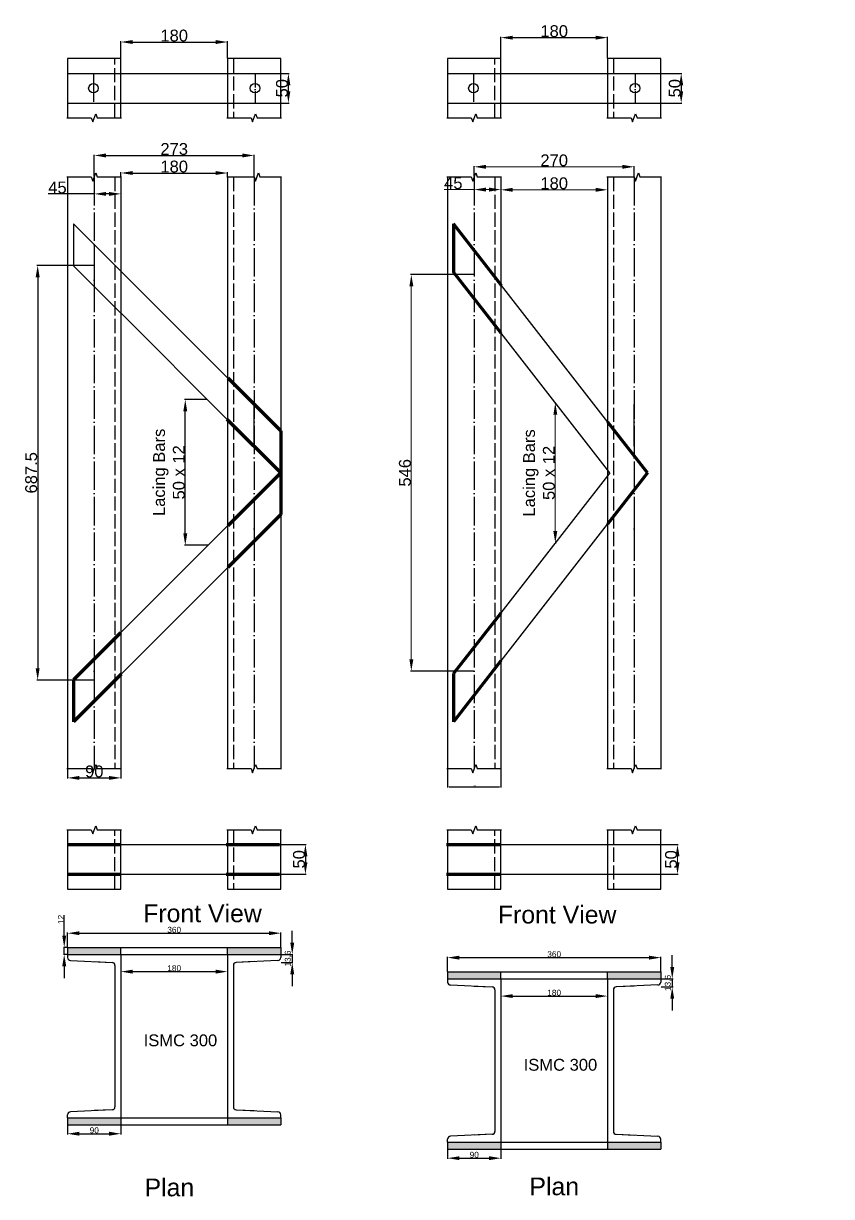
# Model space of a CAD drawing. Header units: millimetres. Extents: x 871 to 3601, y 145 to 2554.
# Drawn here: x 871 to 2236, y 145 to 2128 of the extents above; entities that cross this region are included whole.
import ezdxf

# ---------------------------------------------------------------- set-up
doc = ezdxf.new("R2010")
doc.units = ezdxf.units.MM
doc.linetypes.add('ACAD_ISO02W100', pattern=[15, 12, -3])
doc.linetypes.add('ACAD_ISO04W100', pattern=[30, 24, -3, 0, -3])
doc.styles.get("Standard").update_dxf_attribs({"font": 'arial.ttf'})
doc.dimstyles.new('ISO-25', dxfattribs={"dimtxt": 2.5, "dimasz": 2.5, "dimexe": 1.25, "dimexo": 0.625, "dimtad": 1, "dimtxsty": 'Standard', "dimcen": 2.5, "dimadec": 0, "dimazin": 0, "dimtfac": 1, "dimtmove": 0, "dimatfit": 3, "dimfxl": 1, "dimarcsym": 0})

# ---------------------------------------------------------------- blocks, each defined once
blk = doc.blocks.new('*D44')
at = {"color": 0, "lineweight": -2, "transparency": 16777216}
for p, q in [((1035.9, 2068.8), (1035.9, 2097.5)), ((1055.9, 2096.3), (1195.9, 2096.3)), ((1215.9, 2068.8), (1215.9, 2097.5))]:
    blk.add_line(p, q, dxfattribs=at)
at = {"color": 0, "transparency": 16777216}
for points in [[(1055.9, 2099.6), (1055.9, 2092.9), (1035.9, 2096.3)], [(1195.9, 2099.6), (1195.9, 2092.9), (1215.9, 2096.3)]]:
    blk.add_solid(points, dxfattribs=at)
at = {"layer": 'Defpoints', "color": 0, "transparency": 16777216}
for p in [(1215.9, 2096.3), (1035.9, 2068.2), (1215.9, 2068.2)]:
    blk.add_point(p, dxfattribs=at)
at = {"color": 0, "transparency": 16777216, "insert": (1125.9, 2107.1), "char_height": 20, "attachment_point": 5}
blk.add_mtext('180', dxfattribs=at)
blk = doc.blocks.new('*D45')
at = {"color": 0, "lineweight": -2, "transparency": 16777216}
for p, q in [((1306.5, 2043.2), (1320, 2043.2)), ((1318.8, 2013.2), (1318.8, 2023.2)), ((1306.5, 1993.2), (1320, 1993.2))]:
    blk.add_line(p, q, dxfattribs=at)
at = {"color": 0, "transparency": 16777216}
for points in [[(1315.5, 2023.2), (1322.1, 2023.2), (1318.8, 2043.2)], [(1315.5, 2013.2), (1322.1, 2013.2), (1318.8, 1993.2)]]:
    blk.add_solid(points, dxfattribs=at)
at = {"layer": 'Defpoints', "color": 0, "transparency": 16777216}
for p in [(1305.9, 2043.2), (1318.8, 2043.2), (1305.9, 1993.2)]:
    blk.add_point(p, dxfattribs=at)
at = {"color": 0, "transparency": 16777216, "insert": (1308, 2018.2), "char_height": 20, "attachment_point": 5, "rotation": 90}
blk.add_mtext('50', dxfattribs=at)
blk = doc.blocks.new('*D46')
at = {"color": 0, "lineweight": -2, "transparency": 16777216}
for p, q in [((990.9, 1868.8), (990.9, 1905.8)), ((1010.9, 1904.6), (1240.9, 1904.6)), ((1260.9, 1868.8), (1260.9, 1905.8))]:
    blk.add_line(p, q, dxfattribs=at)
at = {"color": 0, "transparency": 16777216}
for points in [[(1010.9, 1907.9), (1010.9, 1901.2), (990.9, 1904.6)], [(1240.9, 1907.9), (1240.9, 1901.2), (1260.9, 1904.6)]]:
    blk.add_solid(points, dxfattribs=at)
at = {"layer": 'Defpoints', "color": 0, "transparency": 16777216}
for p in [(1260.9, 1904.6), (990.9, 1868.2), (1260.9, 1868.2)]:
    blk.add_point(p, dxfattribs=at)
at = {"color": 0, "transparency": 16777216, "insert": (1125.9, 1915.4), "char_height": 20, "attachment_point": 5}
blk.add_mtext('273', dxfattribs=at)
blk = doc.blocks.new('*D47')
at = {"color": 0, "lineweight": -2, "transparency": 16777216}
for p, q in [((1035.9, 1868.8), (1035.9, 1876.2)), ((1055.9, 1874.9), (1195.9, 1874.9)), ((1215.9, 1868.8), (1215.9, 1876.2))]:
    blk.add_line(p, q, dxfattribs=at)
at = {"color": 0, "transparency": 16777216}
for points in [[(1055.9, 1878.2), (1055.9, 1871.6), (1035.9, 1874.9)], [(1195.9, 1878.2), (1195.9, 1871.6), (1215.9, 1874.9)]]:
    blk.add_solid(points, dxfattribs=at)
at = {"layer": 'Defpoints', "color": 0, "transparency": 16777216}
for p in [(1035.9, 1868.2), (1215.9, 1874.9), (1215.9, 1868.2)]:
    blk.add_point(p, dxfattribs=at)
at = {"color": 0, "transparency": 16777216, "insert": (1125.9, 1885.7), "char_height": 20, "attachment_point": 5}
blk.add_mtext('180', dxfattribs=at)
blk = doc.blocks.new('*D48')
at = {"color": 0, "lineweight": -2, "transparency": 16777216}
for p, q in [((990.9, 1867.6), (990.9, 1838.4)), ((1035.9, 1867.6), (1035.9, 1838.4)), ((990.9, 1839.6), (913.2, 1839.6)), ((1015.9, 1839.6), (1010.9, 1839.6))]:
    blk.add_line(p, q, dxfattribs=at)
at = {"color": 0, "transparency": 16777216}
for points in [[(1010.9, 1842.9), (1010.9, 1836.3), (990.9, 1839.6)], [(1015.9, 1842.9), (1015.9, 1836.3), (1035.9, 1839.6)]]:
    blk.add_solid(points, dxfattribs=at)
at = {"layer": 'Defpoints', "color": 0, "transparency": 16777216}
for p in [(990.9, 1868.2), (1035.9, 1868.2), (990.9, 1839.6)]:
    blk.add_point(p, dxfattribs=at)
at = {"color": 0, "transparency": 16777216, "insert": (928.7, 1850.4), "char_height": 20, "attachment_point": 5}
blk.add_mtext('45', dxfattribs=at)
blk = doc.blocks.new('*D49')
at = {"color": 0, "lineweight": -2, "transparency": 16777216}
for p, q in [((990.3, 1718.6), (894, 1718.6)), ((895.3, 1698.6), (895.3, 1037.8)), ((990.3, 1017.8), (894, 1017.8))]:
    blk.add_line(p, q, dxfattribs=at)
at = {"color": 0, "transparency": 16777216}
for points in [[(891.9, 1698.6), (898.6, 1698.6), (895.3, 1718.6)], [(891.9, 1037.8), (898.6, 1037.8), (895.3, 1017.8)]]:
    blk.add_solid(points, dxfattribs=at)
at = {"layer": 'Defpoints', "color": 0, "transparency": 16777216}
for p in [(990.9, 1718.6), (895.3, 1017.8), (990.9, 1017.8)]:
    blk.add_point(p, dxfattribs=at)
at = {"color": 0, "transparency": 16777216, "insert": (884.4, 1368.2), "char_height": 20, "attachment_point": 5, "rotation": 90}
blk.add_mtext('687.5', dxfattribs=at)
blk = doc.blocks.new('*D50')
at = {"color": 0, "lineweight": -2, "transparency": 16777216}
for p, q in [((945.9, 867.6), (945.9, 851.3)), ((1035.9, 867.6), (1035.9, 851.3)), ((965.9, 852.5), (1015.9, 852.5))]:
    blk.add_line(p, q, dxfattribs=at)
at = {"color": 0, "transparency": 16777216}
for points in [[(965.9, 855.8), (965.9, 849.2), (945.9, 852.5)], [(1015.9, 855.8), (1015.9, 849.2), (1035.9, 852.5)]]:
    blk.add_solid(points, dxfattribs=at)
at = {"layer": 'Defpoints', "color": 0, "transparency": 16777216}
for p in [(945.9, 868.2), (1035.9, 868.2), (1035.9, 852.5)]:
    blk.add_point(p, dxfattribs=at)
at = {"color": 0, "transparency": 16777216, "insert": (990.9, 863.3), "char_height": 20, "attachment_point": 5}
blk.add_mtext('90', dxfattribs=at)
blk = doc.blocks.new('*D51')
at = {"color": 0, "lineweight": -2, "transparency": 16777216}
for p, q in [((1306.5, 739.7), (1348.8, 739.7)), ((1347.5, 719.7), (1347.5, 709.7)), ((1306.5, 689.7), (1348.8, 689.7))]:
    blk.add_line(p, q, dxfattribs=at)
at = {"color": 0, "transparency": 16777216}
for points in [[(1344.2, 719.7), (1350.9, 719.7), (1347.5, 739.7)], [(1344.2, 709.7), (1350.9, 709.7), (1347.5, 689.7)]]:
    blk.add_solid(points, dxfattribs=at)
at = {"layer": 'Defpoints', "color": 0, "transparency": 16777216}
for p in [(1305.9, 739.7), (1305.9, 689.7), (1347.5, 689.7)]:
    blk.add_point(p, dxfattribs=at)
at = {"color": 0, "transparency": 16777216, "insert": (1336.7, 714.9), "char_height": 20, "attachment_point": 5, "rotation": 90}
blk.add_mtext('50', dxfattribs=at)
blk = doc.blocks.new('*D52')
at = {"color": 0, "lineweight": -2, "transparency": 16777216}
for p, q in [((1181.4, 1492.1), (1143.4, 1492.1)), ((1144.6, 1265.7), (1144.6, 1472.1)), ((1182.7, 1245.7), (1143.4, 1245.7))]:
    blk.add_line(p, q, dxfattribs=at)
at = {"color": 0, "transparency": 16777216}
for points in [[(1141.3, 1472.1), (1147.9, 1472.1), (1144.6, 1492.1)], [(1141.3, 1265.7), (1147.9, 1265.7), (1144.6, 1245.7)]]:
    blk.add_solid(points, dxfattribs=at)
at = {"layer": 'Defpoints', "color": 0, "transparency": 16777216}
for p in [(1144.6, 1492.1), (1182, 1492.1), (1183.4, 1245.7)]:
    blk.add_point(p, dxfattribs=at)
at = {"color": 0, "transparency": 16777216, "insert": (1117.1, 1368.9), "char_height": 20, "attachment_point": 5, "rotation": 90}
blk.add_mtext('Lacing Bars\\P50 x 12', dxfattribs=at)
blk = doc.blocks.new('*D53')
at = {"color": 0, "lineweight": -2, "transparency": 16777216}
for p, q in [((1677.7, 2068.8), (1677.7, 2105)), ((1697.7, 2103.7), (1837.7, 2103.7)), ((1857.7, 2068.8), (1857.7, 2105))]:
    blk.add_line(p, q, dxfattribs=at)
at = {"color": 0, "transparency": 16777216}
for points in [[(1697.7, 2107), (1697.7, 2100.4), (1677.7, 2103.7)], [(1837.7, 2107), (1837.7, 2100.4), (1857.7, 2103.7)]]:
    blk.add_solid(points, dxfattribs=at)
at = {"layer": 'Defpoints', "color": 0, "transparency": 16777216}
for p in [(1857.7, 2103.7), (1677.7, 2068.2), (1857.7, 2068.2)]:
    blk.add_point(p, dxfattribs=at)
at = {"color": 0, "transparency": 16777216, "insert": (1767.7, 2114.6), "char_height": 20, "attachment_point": 5}
blk.add_mtext('180', dxfattribs=at)
blk = doc.blocks.new('*D54')
at = {"color": 0, "lineweight": -2, "transparency": 16777216}
for p, q in [((1632.7, 1868.8), (1632.7, 1886.6)), ((1902.7, 1868.8), (1902.7, 1886.6))]:
    blk.add_line(p, q, dxfattribs=at)
at = {"color": 0, "lineweight": 5, "transparency": 16777216}
blk.add_line((1652.7, 1885.4), (1882.7, 1885.4), dxfattribs=at)
at = {"color": 0, "transparency": 16777216}
for points in [[(1652.7, 1888.7), (1652.7, 1882), (1632.7, 1885.4)], [(1882.7, 1888.7), (1882.7, 1882), (1902.7, 1885.4)]]:
    blk.add_solid(points, dxfattribs=at)
at = {"layer": 'Defpoints', "color": 0, "transparency": 16777216}
for p in [(1902.7, 1885.4), (1632.7, 1868.2), (1902.7, 1868.2)]:
    blk.add_point(p, dxfattribs=at)
at = {"color": 0, "transparency": 16777216, "insert": (1767.7, 1896.2), "char_height": 20, "attachment_point": 5}
blk.add_mtext('270', dxfattribs=at)
blk = doc.blocks.new('*D55')
at = {"color": 0, "lineweight": -2, "transparency": 16777216}
for p, q in [((1632.7, 1867.6), (1632.7, 1845.6)), ((1677.7, 1867.6), (1677.7, 1845.6))]:
    blk.add_line(p, q, dxfattribs=at)
at = {"color": 0, "lineweight": 5, "transparency": 16777216}
for p, q in [((1632.7, 1846.9), (1581.9, 1846.9)), ((1657.7, 1846.9), (1652.7, 1846.9))]:
    blk.add_line(p, q, dxfattribs=at)
at = {"color": 0, "transparency": 16777216}
for points in [[(1652.7, 1850.2), (1652.7, 1843.5), (1632.7, 1846.9)], [(1657.7, 1850.2), (1657.7, 1843.5), (1677.7, 1846.9)]]:
    blk.add_solid(points, dxfattribs=at)
at = {"layer": 'Defpoints', "color": 0, "transparency": 16777216}
for p in [(1632.7, 1868.2), (1677.7, 1868.2), (1677.7, 1846.9)]:
    blk.add_point(p, dxfattribs=at)
at = {"color": 0, "transparency": 16777216, "insert": (1597.3, 1857.7), "char_height": 20, "attachment_point": 5}
blk.add_mtext('45', dxfattribs=at)
blk = doc.blocks.new('*D56')
at = {"color": 0, "lineweight": -2, "transparency": 16777216}
for p, q in [((1632.1, 1703.2), (1525.2, 1703.2)), ((1632.1, 1033.1), (1525.2, 1033.1))]:
    blk.add_line(p, q, dxfattribs=at)
at = {"color": 0, "lineweight": 5, "transparency": 16777216}
blk.add_line((1526.4, 1683.2), (1526.4, 1053.1), dxfattribs=at)
at = {"color": 0, "transparency": 16777216}
for points in [[(1523.1, 1683.2), (1529.8, 1683.2), (1526.4, 1703.2)], [(1523.1, 1053.1), (1529.8, 1053.1), (1526.4, 1033.1)]]:
    blk.add_solid(points, dxfattribs=at)
at = {"layer": 'Defpoints', "color": 0, "transparency": 16777216}
for p in [(1632.7, 1703.2), (1526.4, 1033.1), (1632.7, 1033.1)]:
    blk.add_point(p, dxfattribs=at)
at = {"color": 0, "transparency": 16777216, "insert": (1515.6, 1368.2), "char_height": 20, "attachment_point": 5, "rotation": 90}
blk.add_mtext('546', dxfattribs=at)
blk = doc.blocks.new('*D57')
at = {"color": 0, "lineweight": -2, "transparency": 16777216}
for p, q in [((1769.3, 1486.3), (1768.4, 1486.3)), ((1770.2, 1249.7), (1770.9, 1249.7))]:
    blk.add_line(p, q, dxfattribs=at)
at = {"color": 0, "lineweight": 5, "transparency": 16777216}
blk.add_line((1769.6, 1269.7), (1769.6, 1466.3), dxfattribs=at)
at = {"color": 0, "transparency": 16777216}
for points in [[(1766.3, 1466.3), (1772.9, 1466.3), (1769.6, 1486.3)], [(1766.3, 1269.7), (1772.9, 1269.7), (1769.6, 1249.7)]]:
    blk.add_solid(points, dxfattribs=at)
at = {"layer": 'Defpoints', "color": 0, "transparency": 16777216}
for p in [(1769.6, 1486.3), (1769.9, 1486.3), (1769.6, 1249.7)]:
    blk.add_point(p, dxfattribs=at)
at = {"color": 0, "transparency": 16777216, "insert": (1742.1, 1368), "char_height": 20, "attachment_point": 5, "rotation": 90}
blk.add_mtext('Lacing Bars \\P50 x 12', dxfattribs=at)
blk = doc.blocks.new('*D58')
at = {"color": 0, "lineweight": -2, "transparency": 16777216}
for p, q in [((1677.7, 1867.6), (1677.7, 1845.3)), ((1857.7, 1867.6), (1857.7, 1845.3))]:
    blk.add_line(p, q, dxfattribs=at)
at = {"color": 0, "lineweight": 5, "transparency": 16777216}
blk.add_line((1697.7, 1846.5), (1837.7, 1846.5), dxfattribs=at)
at = {"color": 0, "transparency": 16777216}
for points in [[(1697.7, 1849.9), (1697.7, 1843.2), (1677.7, 1846.5)], [(1837.7, 1849.9), (1837.7, 1843.2), (1857.7, 1846.5)]]:
    blk.add_solid(points, dxfattribs=at)
at = {"layer": 'Defpoints', "color": 0, "transparency": 16777216}
for p in [(1677.7, 1868.2), (1857.7, 1868.2), (1857.7, 1846.5)]:
    blk.add_point(p, dxfattribs=at)
at = {"color": 0, "transparency": 16777216, "insert": (1767.7, 1857.4), "char_height": 20, "attachment_point": 5}
blk.add_mtext('180', dxfattribs=at)
blk = doc.blocks.new('*D59')
at = {"color": 0, "lineweight": -2, "transparency": 16777216}
for p, q in [((1948.3, 2043.2), (1983.5, 2043.2)), ((1982.2, 2023.2), (1982.2, 2013.2)), ((1948.3, 1993.2), (1983.5, 1993.2))]:
    blk.add_line(p, q, dxfattribs=at)
at = {"color": 0, "transparency": 16777216}
for points in [[(1978.9, 2023.2), (1985.6, 2023.2), (1982.2, 2043.2)], [(1978.9, 2013.2), (1985.6, 2013.2), (1982.2, 1993.2)]]:
    blk.add_solid(points, dxfattribs=at)
at = {"layer": 'Defpoints', "color": 0, "transparency": 16777216}
for p in [(1947.7, 2043.2), (1947.7, 1993.2), (1982.2, 1993.2)]:
    blk.add_point(p, dxfattribs=at)
at = {"color": 0, "transparency": 16777216, "insert": (1971.4, 2018.2), "char_height": 20, "attachment_point": 5, "rotation": 90}
blk.add_mtext('50', dxfattribs=at)
blk = doc.blocks.new('*D60')
at = {"color": 0, "lineweight": -2, "transparency": 16777216}
for p, q in [((1948.3, 739.7), (1977.3, 739.7)), ((1948.3, 689.7), (1977.3, 689.7))]:
    blk.add_line(p, q, dxfattribs=at)
at = {"color": 0, "lineweight": 5, "transparency": 16777216}
blk.add_line((1976, 719.7), (1976, 709.7), dxfattribs=at)
at = {"color": 0, "transparency": 16777216}
for points in [[(1972.7, 719.7), (1979.4, 719.7), (1976, 739.7)], [(1972.7, 709.7), (1979.4, 709.7), (1976, 689.7)]]:
    blk.add_solid(points, dxfattribs=at)
at = {"layer": 'Defpoints', "color": 0, "transparency": 16777216}
for p in [(1947.7, 739.7), (1947.7, 689.7), (1976, 689.7)]:
    blk.add_point(p, dxfattribs=at)
at = {"color": 0, "transparency": 16777216, "insert": (1965.2, 714.7), "char_height": 20, "attachment_point": 5, "rotation": 90}
blk.add_mtext('50', dxfattribs=at)
blk = doc.blocks.new('*D61')
at = {"color": 0, "lineweight": -2, "transparency": 16777216}
for p, q in [((1587.7, 867.6), (1587.7, 836.3)), ((1677.7, 867.6), (1677.7, 836.3)), ((1590.2, 837.5), (1675.2, 837.5))]:
    blk.add_line(p, q, dxfattribs=at)
at = {"color": 0, "transparency": 16777216}
for points in [[(1590.2, 838), (1590.2, 837.1), (1587.7, 837.5)], [(1675.2, 838), (1675.2, 837.1), (1677.7, 837.5)]]:
    blk.add_solid(points, dxfattribs=at)
at = {"layer": 'Defpoints', "color": 0, "transparency": 16777216}
for p in [(1587.7, 868.2), (1677.7, 868.2), (1677.7, 837.5)]:
    blk.add_point(p, dxfattribs=at)
at = {"color": 0, "transparency": 16777216, "insert": (1632.7, 839.4), "char_height": 2.5, "attachment_point": 5}
blk.add_mtext('90', dxfattribs=at)
blk = doc.blocks.new('*D68')
at = {"color": 0, "lineweight": -2, "transparency": 16777216}
for p, q in [((945.9, 566.6), (945.9, 591.3)), ((965.9, 590), (1285.9, 590)), ((1305.9, 566.6), (1305.9, 591.3))]:
    blk.add_line(p, q, dxfattribs=at)
at = {"color": 0, "transparency": 16777216}
for points in [[(965.9, 593.3), (965.9, 586.7), (945.9, 590)], [(1285.9, 593.3), (1285.9, 586.7), (1305.9, 590)]]:
    blk.add_solid(points, dxfattribs=at)
at = {"layer": 'Defpoints', "color": 0, "transparency": 16777216}
for p in [(1305.9, 590), (945.9, 566), (1305.9, 566)]:
    blk.add_point(p, dxfattribs=at)
at = {"color": 0, "transparency": 16777216, "insert": (1125.9, 595.7), "char_height": 10, "attachment_point": 5}
blk.add_mtext('360', dxfattribs=at)
blk = doc.blocks.new('*D69')
at = {"color": 0, "lineweight": -2, "transparency": 16777216}
for p, q in [((940.1, 586), (940.1, 620.5)), ((945.3, 566), (938.9, 566)), ((940.1, 554), (940.1, 566)), ((945.3, 554), (938.9, 554)), ((940.1, 534), (940.1, 514))]:
    blk.add_line(p, q, dxfattribs=at)
at = {"color": 0, "transparency": 16777216}
for points in [[(936.8, 586), (943.5, 586), (940.1, 566)], [(936.8, 534), (943.5, 534), (940.1, 554)]]:
    blk.add_solid(points, dxfattribs=at)
at = {"layer": 'Defpoints', "color": 0, "transparency": 16777216}
for p in [(940.1, 566), (945.9, 566), (945.9, 554)]:
    blk.add_point(p, dxfattribs=at)
at = {"color": 0, "transparency": 16777216, "insert": (934.5, 613.3), "char_height": 10, "attachment_point": 5, "rotation": 90}
blk.add_mtext('12', dxfattribs=at)
blk = doc.blocks.new('*D41')
at = {"color": 0, "lineweight": -2, "transparency": 16777216}
for p, q in [((1325.3, 574), (1325.3, 594)), ((1306.5, 554), (1326.5, 554)), ((1306.5, 540.4), (1326.5, 540.4)), ((1325.3, 554), (1325.3, 540.4)), ((1325.3, 520.4), (1325.3, 500.4))]:
    blk.add_line(p, q, dxfattribs=at)
at = {"color": 0, "transparency": 16777216}
for points in [[(1321.9, 574), (1328.6, 574), (1325.3, 554)], [(1321.9, 520.4), (1328.6, 520.4), (1325.3, 540.4)]]:
    blk.add_solid(points, dxfattribs=at)
at = {"layer": 'Defpoints', "color": 0, "transparency": 16777216}
for p in [(1305.9, 554), (1305.9, 540.4), (1325.3, 540.4)]:
    blk.add_point(p, dxfattribs=at)
at = {"color": 0, "transparency": 16777216, "insert": (1318.6, 547.2), "char_height": 10, "attachment_point": 5, "rotation": 90}
blk.add_mtext('13,6', dxfattribs=at)
blk = doc.blocks.new('*D70')
at = {"color": 0, "lineweight": -2, "transparency": 16777216}
for p, q in [((945.9, 277.4), (945.9, 249.8)), ((1035.9, 277.4), (1035.9, 249.8)), ((965.9, 251), (1015.9, 251))]:
    blk.add_line(p, q, dxfattribs=at)
at = {"color": 0, "transparency": 16777216}
for points in [[(965.9, 254.4), (965.9, 247.7), (945.9, 251)], [(1015.9, 254.4), (1015.9, 247.7), (1035.9, 251)]]:
    blk.add_solid(points, dxfattribs=at)
at = {"layer": 'Defpoints', "color": 0, "transparency": 16777216}
for p in [(945.9, 278), (1035.9, 278), (1035.9, 251)]:
    blk.add_point(p, dxfattribs=at)
at = {"color": 0, "transparency": 16777216, "insert": (990.9, 256.8), "char_height": 10, "attachment_point": 5}
blk.add_mtext('90', dxfattribs=at)
blk = doc.blocks.new('*D71')
at = {"color": 0, "lineweight": -2, "transparency": 16777216}
for p, q in [((1035.9, 553.4), (1035.9, 523.8)), ((1215.9, 553.4), (1215.9, 523.8)), ((1055.9, 525), (1195.9, 525))]:
    blk.add_line(p, q, dxfattribs=at)
at = {"color": 0, "transparency": 16777216}
for points in [[(1055.9, 528.4), (1055.9, 521.7), (1035.9, 525)], [(1195.9, 528.4), (1195.9, 521.7), (1215.9, 525)]]:
    blk.add_solid(points, dxfattribs=at)
at = {"layer": 'Defpoints', "color": 0, "transparency": 16777216}
for p in [(1035.9, 554), (1215.9, 554), (1215.9, 525)]:
    blk.add_point(p, dxfattribs=at)
at = {"color": 0, "transparency": 16777216, "insert": (1125.9, 530.8), "char_height": 10, "attachment_point": 5}
blk.add_mtext('180', dxfattribs=at)
blk = doc.blocks.new('*D72')
at = {"color": 0, "lineweight": -2, "transparency": 16777216}
for p, q in [((1587.7, 525.3), (1587.7, 549.9)), ((1607.7, 548.7), (1927.7, 548.7)), ((1947.7, 525.3), (1947.7, 549.9))]:
    blk.add_line(p, q, dxfattribs=at)
at = {"color": 0, "transparency": 16777216}
for points in [[(1607.7, 552), (1607.7, 545.3), (1587.7, 548.7)], [(1927.7, 552), (1927.7, 545.3), (1947.7, 548.7)]]:
    blk.add_solid(points, dxfattribs=at)
at = {"layer": 'Defpoints', "color": 0, "transparency": 16777216}
for p in [(1947.7, 548.7), (1587.7, 524.7), (1947.7, 524.7)]:
    blk.add_point(p, dxfattribs=at)
at = {"color": 0, "transparency": 16777216, "insert": (1767.7, 554.4), "char_height": 10, "attachment_point": 5}
blk.add_mtext('360', dxfattribs=at)
blk = doc.blocks.new('*D42')
at = {"color": 0, "lineweight": -2, "transparency": 16777216}
for p, q in [((1967.1, 532.7), (1967.1, 552.7)), ((1948.3, 512.7), (1968.4, 512.7)), ((1948.3, 499.1), (1968.4, 499.1)), ((1967.1, 512.7), (1967.1, 499.1)), ((1967.1, 479.1), (1967.1, 459.1))]:
    blk.add_line(p, q, dxfattribs=at)
at = {"color": 0, "transparency": 16777216}
for points in [[(1963.8, 532.7), (1970.4, 532.7), (1967.1, 512.7)], [(1963.8, 479.1), (1970.4, 479.1), (1967.1, 499.1)]]:
    blk.add_solid(points, dxfattribs=at)
at = {"layer": 'Defpoints', "color": 0, "transparency": 16777216}
for p in [(1947.7, 512.7), (1947.7, 499.1), (1967.1, 499.1)]:
    blk.add_point(p, dxfattribs=at)
at = {"color": 0, "transparency": 16777216, "insert": (1960.5, 505.9), "char_height": 10, "attachment_point": 5, "rotation": 90}
blk.add_mtext('13,6', dxfattribs=at)
blk = doc.blocks.new('*D73')
at = {"color": 0, "lineweight": -2, "transparency": 16777216}
for p, q in [((1587.7, 236.1), (1587.7, 208.5)), ((1677.7, 236.1), (1677.7, 208.5)), ((1607.7, 209.7), (1657.7, 209.7))]:
    blk.add_line(p, q, dxfattribs=at)
at = {"color": 0, "transparency": 16777216}
for points in [[(1607.7, 213), (1607.7, 206.4), (1587.7, 209.7)], [(1657.7, 213), (1657.7, 206.4), (1677.7, 209.7)]]:
    blk.add_solid(points, dxfattribs=at)
at = {"layer": 'Defpoints', "color": 0, "transparency": 16777216}
for p in [(1587.7, 236.7), (1677.7, 236.7), (1677.7, 209.7)]:
    blk.add_point(p, dxfattribs=at)
at = {"color": 0, "transparency": 16777216, "insert": (1632.7, 215.4), "char_height": 10, "attachment_point": 5}
blk.add_mtext('90', dxfattribs=at)
blk = doc.blocks.new('*D74')
at = {"color": 0, "lineweight": -2, "transparency": 16777216}
for p, q in [((1677.7, 512.1), (1677.7, 482.4)), ((1857.7, 512.1), (1857.7, 482.4)), ((1697.7, 483.7), (1837.7, 483.7))]:
    blk.add_line(p, q, dxfattribs=at)
at = {"color": 0, "transparency": 16777216}
for points in [[(1697.7, 487), (1697.7, 480.4), (1677.7, 483.7)], [(1837.7, 487), (1837.7, 480.4), (1857.7, 483.7)]]:
    blk.add_solid(points, dxfattribs=at)
at = {"layer": 'Defpoints', "color": 0, "transparency": 16777216}
for p in [(1677.7, 512.7), (1857.7, 512.7), (1857.7, 483.7)]:
    blk.add_point(p, dxfattribs=at)
at = {"color": 0, "transparency": 16777216, "insert": (1767.7, 489.4), "char_height": 10, "attachment_point": 5}
blk.add_mtext('180', dxfattribs=at)

msp = doc.modelspace()

# ---------------------------------------------------------------- hatches: boundary and pattern name
h = msp.add_hatch(color=256)
h.dxf.hatch_style = 1
h.paths.add_polyline_path([(2597.145, 236.678), (2552.145, 236.678), (2507.145, 236.678), (2507.145, 224.678), (2597.145, 224.678)])
h.paths.add_polyline_path([(2867.145, 236.678), (2777.145, 236.678), (2777.145, 224.678), (2867.145, 224.678)])
h.paths.add_polyline_path([(2867.145, 524.678), (2823.145, 524.678), (2777.145, 524.678), (2777.145, 512.678), (2867.145, 512.678)])
h.paths.add_polyline_path([(2597.145, 524.678), (2507.145, 524.678), (2507.145, 512.678), (2597.145, 512.678)])
h.paths.add_polyline_path([(1947.714, 524.678), (1857.714, 524.678), (1857.714, 512.678), (1947.714, 512.678)])
h.paths.add_polyline_path([(1677.714, 524.678), (1587.714, 524.678), (1587.714, 512.678), (1677.714, 512.678)])
h.paths.add_polyline_path([(1947.714, 236.678), (1857.714, 236.678), (1857.714, 224.678), (1947.714, 224.678)])
h.paths.add_polyline_path([(1677.714, 236.678), (1632.714, 236.678), (1587.714, 236.678), (1587.714, 224.678), (1677.714, 224.678)])
h.paths.add_polyline_path([(1305.883, 278.007), (1215.883, 278.007), (1215.883, 266.007), (1305.883, 266.007)])
h.paths.add_polyline_path([(1035.883, 278.007), (990.883, 278.007), (945.883, 278.007), (945.883, 266.007), (1035.883, 266.007)])
h.paths.add_polyline_path([(1305.883, 566.007), (1215.883, 566.007), (1215.883, 554.007), (1305.883, 554.007)])
h.paths.add_polyline_path([(1035.883, 566.007), (945.883, 566.007), (945.883, 554.007), (1035.883, 554.007)])

# ---------------------------------------------------------------- linework, layer by layer
for p, q in [((945.883, 2068.195), (945.883, 1968.195)), ((1035.883, 2068.195), (945.883, 2068.195)), ((1035.883, 1968.195), (1035.883, 2068.195)), ((1215.883, 2068.195), (1215.883, 1968.195)), ((1305.883, 2068.195), (1215.883, 2068.195)), ((1305.883, 1968.195), (1305.883, 2068.195)), ((1587.714, 2068.195), (1587.714, 1968.195)), ((1677.714, 2068.195), (1587.714, 2068.195)), ((1677.714, 1968.195), (1677.714, 2068.195)), ((1857.714, 2068.195), (1857.714, 1968.195)), ((1947.714, 2068.195), (1857.714, 2068.195)), ((1947.714, 1968.195), (1947.714, 2068.195)), ((945.883, 2043.195), (1305.883, 2043.195)), ((1587.714, 2043.195), (1947.714, 2043.195)), ((945.883, 1993.195), (1305.883, 1993.195)), ((1587.714, 1993.195), (1947.714, 1993.195)), ((945.883, 1868.195), (945.883, 868.195)), ((1035.883, 1868.195), (1035.883, 868.195)), ((1215.883, 1868.195), (1215.883, 868.195)), ((1305.883, 1868.195), (1305.883, 868.195)), ((1587.714, 1868.195), (1587.714, 868.195)), ((1677.714, 1868.195), (1677.714, 868.195)), ((1857.714, 1868.195), (1857.714, 868.195)), ((1947.714, 1868.195), (1947.714, 868.195)), ((945.883, 1798.906), (945.883, 1728.195)), ((955.883, 1788.906), (955.883, 1718.195)), ((1036.421, 1708.368), (955.883, 1788.906)), ((990.883, 1753.906), (990.883, 1683.195)), ((1036.507, 1637.571), (955.883, 1718.195)), ((1216.718, 1528.071), (1036.421, 1708.368)), ((1858.459, 1453.95), (1678.968, 1684.526)), ((1215.59, 1458.488), (1036.716, 1637.362)), ((1861.851, 1368.195), (1677.944, 1604.444)), ((1260.883, 1413.195), (1260.883, 1483.906)), ((1902.714, 1413.195), (1902.714, 1483.906)), ((1947.714, 1438.906), (1947.714, 1297.484)), ((1861.851, 1368.195), (1677.38, 1131.222)), ((1260.883, 1323.195), (1260.883, 1252.484)), ((1902.714, 1323.195), (1902.714, 1252.484)), ((1216.142, 1278.454), (1035.373, 1097.685)), ((1857.417, 1281.101), (1677.694, 1050.227)), ((1216.583, 1208.184), (1036.203, 1027.804)), ((990.883, 1053.195), (990.883, 982.484)), ((945.883, 1008.195), (945.883, 937.484)), ((1587.714, 1008.195), (1587.714, 937.484)), ((945.883, 764.661), (945.883, 664.661)), ((1035.883, 664.661), (1035.883, 764.661)), ((1215.883, 764.661), (1215.883, 664.661)), ((1305.883, 664.661), (1305.883, 764.661)), ((1587.714, 764.661), (1587.714, 664.661)), ((1677.714, 664.661), (1677.714, 764.661)), ((1857.714, 764.661), (1857.714, 664.661)), ((1947.714, 664.661), (1947.714, 764.661)), ((945.883, 739.661), (1305.883, 739.661)), ((1587.714, 739.661), (1947.714, 739.661)), ((945.883, 689.661), (1305.883, 689.661)), ((1587.714, 689.661), (1947.714, 689.661)), ((945.883, 664.661), (1035.883, 664.661)), ((1215.883, 664.661), (1305.883, 664.661)), ((1587.714, 664.661), (1677.714, 664.661)), ((1857.714, 664.661), (1947.714, 664.661)), ((945.883, 566.007), (1305.883, 566.007)), ((945.883, 566.007), (1305.883, 566.007)), ((945.883, 566.007), (945.883, 554.007)), ((990.883, 566.007), (1260.883, 566.007)), ((1035.883, 554.007), (1035.883, 566.007)), ((1215.883, 554.007), (1215.883, 566.007)), ((1305.883, 566.007), (1305.883, 554.007)), ((945.883, 554.007), (1035.883, 554.007)), ((945.883, 554.007), (945.883, 548.787)), ((950.658, 543.792), (1021.108, 540.622)), ((990.883, 554.007), (1260.883, 554.007)), ((990.883, 541.982), (1021.108, 540.622)), ((1025.883, 535.627), (1025.883, 296.387)), ((1035.883, 554.007), (1035.883, 278.007)), ((1215.883, 554.007), (1305.883, 554.007)), ((1215.883, 554.007), (1215.883, 278.007)), ((1225.883, 535.627), (1225.883, 296.387)), ((1301.108, 543.792), (1230.658, 540.622)), ((1260.883, 541.982), (1230.658, 540.622)), ((1305.883, 554.007), (1305.883, 548.787)), ((1587.714, 524.678), (1947.714, 524.678)), ((1587.714, 524.678), (1947.714, 524.678)), ((1587.714, 524.678), (1587.714, 512.678)), ((1632.714, 524.678), (1902.714, 524.678)), ((1677.714, 512.678), (1677.714, 524.678)), ((1857.714, 512.678), (1857.714, 524.678)), ((1947.714, 524.678), (1947.714, 512.678)), ((1587.714, 512.678), (1677.714, 512.678)), ((1587.714, 512.678), (1587.714, 507.458)), ((1592.49, 502.464), (1662.939, 499.293)), ((1632.714, 512.678), (1902.714, 512.678)), ((1632.714, 500.653), (1662.939, 499.293)), ((1677.714, 512.678), (1677.714, 224.678)), ((1857.714, 512.678), (1947.714, 512.678)), ((1857.714, 512.678), (1857.714, 224.678)), ((1942.939, 502.464), (1872.49, 499.293)), ((1902.714, 500.653), (1872.49, 499.293)), ((1947.714, 512.678), (1947.714, 507.458)), ((1667.714, 494.298), (1667.714, 255.058)), ((1867.714, 494.298), (1867.714, 255.058)), ((945.883, 278.007), (945.883, 283.227)), ((945.883, 278.007), (1035.883, 278.007)), ((945.883, 278.007), (945.883, 266.007)), ((1021.108, 291.392), (950.658, 288.222)), ((1021.108, 291.392), (990.883, 290.032)), ((990.883, 278.007), (1260.883, 278.007)), ((1035.883, 278.007), (1035.883, 266.007)), ((1215.883, 278.007), (1305.883, 278.007)), ((1215.883, 278.007), (1260.883, 278.007)), ((1215.883, 278.007), (1305.883, 278.007)), ((1215.883, 278.007), (1215.883, 266.007)), ((1230.658, 291.392), (1260.883, 290.032)), ((1230.658, 291.392), (1301.108, 288.222)), ((1305.883, 278.007), (1305.883, 283.227)), ((1305.883, 278.007), (1305.883, 266.007)), ((945.883, 266.007), (989.883, 266.007)), ((945.883, 266.007), (1305.883, 266.007)), ((1261.883, 266.007), (1305.883, 266.007)), ((1587.714, 236.678), (1587.714, 241.898)), ((1662.939, 250.064), (1592.49, 246.893)), ((1662.939, 250.064), (1632.714, 248.703)), ((1872.49, 250.064), (1902.714, 248.703)), ((1872.49, 250.064), (1942.939, 246.893)), ((1947.714, 236.678), (1947.714, 241.898)), ((1587.714, 236.678), (1677.714, 236.678)), ((1587.714, 236.678), (1587.714, 224.678)), ((1587.714, 224.678), (1631.714, 224.678)), ((1587.714, 224.678), (1947.714, 224.678)), ((1632.714, 236.678), (1902.714, 236.678)), ((1632.714, 224.678), (1902.714, 224.678)), ((1857.714, 236.678), (1947.714, 236.678)), ((1857.714, 236.678), (1902.714, 236.678)), ((1857.714, 236.678), (1947.714, 236.678)), ((1947.714, 236.678), (1947.714, 224.678))]:
    msp.add_line(p, q)
at = {"linetype": 'ACAD_ISO02W100', "ltscale": 2}
for p, q in [((1025.883, 1968.195), (1025.883, 2068.195)), ((1225.883, 2068.195), (1225.883, 1968.195)), ((1667.714, 1968.195), (1667.714, 2068.195)), ((1867.714, 2068.195), (1867.714, 1968.195)), ((1025.883, 1868.195), (1025.883, 868.195)), ((1225.883, 1868.195), (1225.883, 868.195)), ((1667.714, 1868.195), (1667.714, 868.195)), ((1867.714, 1868.195), (1867.714, 868.195)), ((1025.883, 664.661), (1025.883, 764.661)), ((1225.883, 764.661), (1225.883, 664.661)), ((1667.714, 664.661), (1667.714, 764.661)), ((1867.714, 764.661), (1867.714, 664.661))]:
    msp.add_line(p, q, dxfattribs=at)
at = {"linetype": 'ACAD_ISO04W100', "ltscale": 2}
for p, q in [((989.383, 2043.195), (989.383, 1993.195)), ((1631.214, 2043.195), (1631.214, 1993.195)), ((990.883, 1868.195), (990.883, 868.195)), ((1260.883, 1868.195), (1260.883, 868.195)), ((1632.714, 1868.195), (1632.714, 868.195)), ((1902.714, 1868.195), (1902.714, 868.195))]:
    msp.add_line(p, q, dxfattribs=at)
at = {"linetype": 'ACAD_ISO04W100'}
for p, q in [((1262.383, 2043.195), (1262.383, 1993.195)), ((1904.214, 2043.195), (1904.214, 1993.195))]:
    msp.add_line(p, q, dxfattribs=at)
at = {"lineweight": 100}
for p, q in [((1597.714, 1788.906), (1597.714, 1707.508)), ((1678.676, 1684.901), (1597.714, 1788.906)), ((1677.944, 1604.444), (1597.714, 1707.508)), ((1305.883, 1438.906), (1216.78, 1528.009)), ((1305.883, 1368.195), (1215.59, 1458.488)), ((1925.214, 1368.195), (1858.581, 1453.793)), ((1305.883, 1438.906), (1305.883, 1297.484)), ((1305.883, 1368.195), (1216.2, 1278.511)), ((1925.214, 1368.195), (1857.539, 1281.258)), ((1305.883, 1297.484), (1216.583, 1208.184)), ((1677.328, 1131.154), (1597.714, 1028.882)), ((1035.373, 1097.685), (955.883, 1018.195)), ((1677.642, 1050.16), (1597.714, 947.484)), ((1036.203, 1027.804), (955.883, 947.484)), ((955.883, 1018.195), (955.883, 947.484)), ((1597.714, 1028.882), (1597.714, 947.484)), ((945.883, 739.661), (1035.883, 739.661)), ((1213.829, 739.661), (1303.829, 739.661)), ((1585.66, 739.661), (1675.66, 739.661)), ((945.883, 689.661), (1035.883, 689.661)), ((1213.829, 689.661), (1303.829, 689.661)), ((1585.66, 689.661), (1675.66, 689.661))]:
    msp.add_line(p, q, dxfattribs=at)
at = {"linetype": 'Continuous'}
for points in [[(944.633, 1968.195), (985.883, 1968.195), (988.383, 1961.326), (993.383, 1975.064), (995.883, 1968.195), (1037.133, 1968.195)], [(1214.633, 1968.195), (1255.883, 1968.195), (1258.383, 1961.326), (1263.383, 1975.064), (1265.883, 1968.195), (1307.133, 1968.195)], [(1586.464, 1968.195), (1627.714, 1968.195), (1630.214, 1961.326), (1635.214, 1975.064), (1637.714, 1968.195), (1678.964, 1968.195)], [(1856.464, 1968.195), (1897.714, 1968.195), (1900.214, 1961.326), (1905.214, 1975.064), (1907.714, 1968.195), (1948.964, 1968.195)], [(944.633, 1868.195), (985.883, 1868.195), (988.383, 1861.326), (993.383, 1875.064), (995.883, 1868.195), (1037.133, 1868.195)], [(1214.633, 1868.195), (1260.803, 1868.195), (1263.303, 1861.326), (1268.303, 1875.064), (1270.803, 1868.195), (1307.133, 1868.195)], [(1586.464, 1868.195), (1627.714, 1868.195), (1630.214, 1861.326), (1635.214, 1875.064), (1637.714, 1868.195), (1678.964, 1868.195)], [(1856.464, 1868.195), (1902.635, 1868.195), (1905.135, 1861.326), (1910.135, 1875.064), (1912.635, 1868.195), (1948.964, 1868.195)], [(944.633, 868.195), (985.883, 868.195), (988.383, 861.326), (993.383, 875.064), (995.883, 868.195), (1037.133, 868.195)], [(1214.633, 868.195), (1255.883, 868.195), (1258.383, 861.326), (1263.383, 875.064), (1265.883, 868.195), (1307.133, 868.195)], [(1586.464, 868.195), (1627.714, 868.195), (1630.214, 861.326), (1635.214, 875.064), (1637.714, 868.195), (1678.964, 868.195)], [(1856.464, 868.195), (1897.714, 868.195), (1900.214, 861.326), (1905.214, 875.064), (1907.714, 868.195), (1948.964, 868.195)], [(944.633, 764.661), (985.883, 764.661), (988.383, 757.793), (993.383, 771.53), (995.883, 764.661), (1037.133, 764.661)], [(1214.633, 764.661), (1255.883, 764.661), (1258.383, 757.793), (1263.383, 771.53), (1265.883, 764.661), (1307.133, 764.661)], [(1586.464, 764.661), (1627.714, 764.661), (1630.214, 757.793), (1635.214, 771.53), (1637.714, 764.661), (1678.964, 764.661)], [(1856.464, 764.661), (1897.714, 764.661), (1900.214, 757.793), (1905.214, 771.53), (1907.714, 764.661), (1948.964, 764.661)]]:
    msp.add_lwpolyline(points, dxfattribs=at)
for centre in [(989.383, 2018.195), (1262.383, 2018.195), (1631.214, 2018.195), (1904.214, 2018.195)]:
    msp.add_circle(centre, 8)
for centre, start, end in [((950.883, 548.787), 180, 267.423428), ((1020.883, 535.627), 0, 87.423428), ((1230.883, 535.627), 92.576572, 180), ((1300.883, 548.787), 272.576572, 0), ((1592.714, 507.458), 180, 267.423428), ((1662.714, 494.298), 0, 87.423428), ((1872.714, 494.298), 92.576572, 180), ((1942.714, 507.458), 272.576572, 0), ((950.883, 283.227), 92.576572, 180), ((1020.883, 296.387), 272.576572, 0), ((1230.883, 296.387), 180, 267.423428), ((1300.883, 283.227), 0, 87.423428), ((1592.714, 241.898), 92.576572, 180), ((1662.714, 255.058), 272.576572, 0), ((1872.714, 255.058), 180, 267.423428), ((1942.714, 241.898), 0, 87.423428)]:
    msp.add_arc(centre, 5, start, end)

# ---------------------------------------------------------------- texts
at = {"attachment_point": 1}
for s, width, insert, char_height in [('Front View ', 233.37819, (1073.573, 638.571), 30), ('Front View ', 233.37819, (1672.613, 636.421), 30), ('ISMC 300', 203.02116, (1074.338, 418.909), 20), ('ISMC 300', 203.02116, (1716.17, 377.58), 20), ('Plan', 130.69787, (1725.902, 177.029), 30), ('Plan', 130.69787, (1075.852, 175.311), 30)]:
    msp.add_mtext_dynamic_manual_height_columns(s, width=width, gutter_width=12.5, heights=[0], dxfattribs=dict(at, insert=insert, char_height=char_height))

# ---------------------------------------------------------------- dimensions: what is measured, and where the dimension line sits
for base, p1, p2, override, picture, middle in [((1857.714, 2103.714), (1677.714, 2068.195), (1857.714, 2068.195), {"dimtxt": 20, "dimasz": 20}, '*D53', (1767.714, 2114.55)), ((1215.883, 2096.266), (1035.883, 2068.195), (1215.883, 2068.195), {"dimtxt": 20, "dimasz": 20}, '*D44', (1125.883, 2107.102)), ((1902.714, 1885.357), (1632.714, 1868.195), (1902.714, 1868.195), {"dimtxt": 20, "dimasz": 20, "dimlwd": 5}, '*D54', (1767.714, 1896.193)), ((1215.883, 1874.912), (1035.883, 1868.195), (1215.883, 1868.195), {"dimtxt": 20, "dimasz": 20}, '*D47', (1125.883, 1885.749)), ((1857.714, 1846.521), (1677.714, 1868.195), (1857.714, 1868.195), {"dimtxt": 20, "dimasz": 20, "dimlwd": 5}, '*D58', (1767.714, 1857.358)), ((1035.883, 852.501), (945.883, 868.195), (1035.883, 868.195), {"dimtxt": 20, "dimasz": 20}, '*D50', (990.883, 863.337)), ((1305.883, 590.011), (945.883, 566.007), (1305.883, 566.007), {"dimtxt": 10, "dimasz": 20}, '*D68', (1125.883, 595.745)), ((1947.714, 548.682), (1587.714, 524.678), (1947.714, 524.678), {"dimtxt": 10, "dimasz": 20}, '*D72', (1767.714, 554.416)), ((1215.883, 525.028), (1035.883, 554.007), (1215.883, 554.007), {"dimtxt": 10, "dimasz": 20}, '*D71', (1125.883, 530.759)), ((1857.714, 483.7), (1677.714, 512.678), (1857.714, 512.678), {"dimtxt": 10, "dimasz": 20}, '*D74', (1767.714, 489.431)), ((1035.883, 251.038), (945.883, 278.007), (1035.883, 278.007), {"dimtxt": 10, "dimasz": 20}, '*D70', (990.883, 256.769)), ((1677.714, 209.71), (1587.714, 236.678), (1677.714, 236.678), {"dimtxt": 10, "dimasz": 20}, '*D73', (1632.714, 215.441))]:
    dim = msp.add_linear_dim(base=base, p1=p1, p2=p2, dimstyle='ISO-25', override=override)
    dim.commit()
    dim.dimension.update_dxf_attribs({"geometry": picture, "text_midpoint": middle})
for base, p1, p2, override, picture, middle in [((1318.791, 2043.195), (1305.883, 1993.195), (1305.883, 2043.195), {"dimtxt": 20, "dimasz": 20}, '*D45', (1307.954, 2018.195)), ((1976.045, 689.661), (1947.714, 739.661), (1947.714, 689.661), {"dimtxt": 20, "dimasz": 20, "dimlwd": 5}, '*D60', (1965.209, 714.661)), ((940.136, 566.007), (945.883, 554.007), (945.883, 566.007), {"dimtxt": 10, "dimasz": 20}, '*D69', (934.49, 613.272))]:
    dim = msp.add_linear_dim(base=base, p1=p1, p2=p2, angle=90, dimstyle='ISO-25', override=override)
    dim.commit()
    dim.dimension.update_dxf_attribs({"geometry": picture, "text_midpoint": middle})
for base, p1, p2, override, picture, middle in [((1982.239, 1993.195), (1947.714, 2043.195), (1947.714, 1993.195), {"dimtxt": 20, "dimasz": 20}, '*D59', (1982.239, 2018.195)), ((1347.524, 689.661), (1305.883, 739.661), (1305.883, 689.661), {"dimtxt": 20, "dimasz": 20}, '*D51', (1347.524, 714.948)), ((1325.276, 540.407), (1305.883, 554.007), (1305.883, 540.407), {"dimtxt": 10, "dimasz": 20}, '*D41', (1325.276, 547.207)), ((1967.107, 499.078), (1947.714, 512.678), (1947.714, 499.078), {"dimtxt": 10, "dimasz": 20}, '*D42', (1967.107, 505.878))]:
    dim = msp.add_linear_dim(base=base, p1=p1, p2=p2, angle=90, dimstyle='ISO-25', override=override)
    dim.commit()
    dim.dimension.update_dxf_attribs({"geometry": picture, "text_midpoint": middle, "dimtype": 160})
dim = msp.add_linear_dim(base=(1260.883, 1904.568), p1=(990.883, 1868.195), p2=(1260.883, 1868.195), text='273', dimstyle='ISO-25', override={"dimtxt": 20, "dimasz": 20})
dim.commit()
dim.dimension.update_dxf_attribs({"geometry": '*D46', "text_midpoint": (1125.883, 1915.412)})
for base, p1, p2, override, picture, middle in [((990.883, 1839.602), (1035.883, 1868.195), (990.883, 1868.195), {"dimtxt": 20, "dimasz": 20}, '*D48', (928.667, 1839.602)), ((1677.714, 1846.88), (1632.714, 1868.195), (1677.714, 1868.195), {"dimtxt": 20, "dimasz": 20, "dimlwd": 5}, '*D55', (1597.287, 1846.88))]:
    dim = msp.add_linear_dim(base=base, p1=p1, p2=p2, dimstyle='ISO-25', override=override)
    dim.commit()
    dim.dimension.update_dxf_attribs({"geometry": picture, "text_midpoint": middle, "dimtype": 160})
for base, p1, p2, text, override, picture, middle in [((895.268, 1017.84), (990.883, 1718.55), (990.883, 1017.84), '687.5', {"dimtxt": 20, "dimasz": 20}, '*D49', (884.432, 1368.195)), ((1526.429, 1033.145), (1632.714, 1703.245), (1632.714, 1033.145), '546', {"dimtxt": 20, "dimasz": 20, "dimlwd": 5}, '*D56', (1515.593, 1368.195)), ((1144.601, 1492.07), (1183.363, 1245.675), (1182.008, 1492.07), 'Lacing Bars\\P50 x 12', {"dimtxt": 20, "dimasz": 20}, '*D52', (1117.097, 1368.872)), ((1769.616, 1486.32), (1769.616, 1249.708), (1769.898, 1486.32), 'Lacing Bars \\P50 x 12', {"dimtxt": 20, "dimasz": 20, "dimlwd": 5}, '*D57', (1742.112, 1368.014))]:
    dim = msp.add_linear_dim(base=base, p1=p1, p2=p2, angle=90, text=text, dimstyle='ISO-25', override=override)
    dim.commit()
    dim.dimension.update_dxf_attribs({"geometry": picture, "text_midpoint": middle})
dim = msp.add_linear_dim(base=(1677.714, 837.54), p1=(1587.714, 868.195), p2=(1677.714, 868.195), dimstyle='ISO-25')
dim.commit()
dim.dimension.update_dxf_attribs({"geometry": '*D61', "text_midpoint": (1632.714, 839.441)})

doc.saveas('drawing.dxf')
